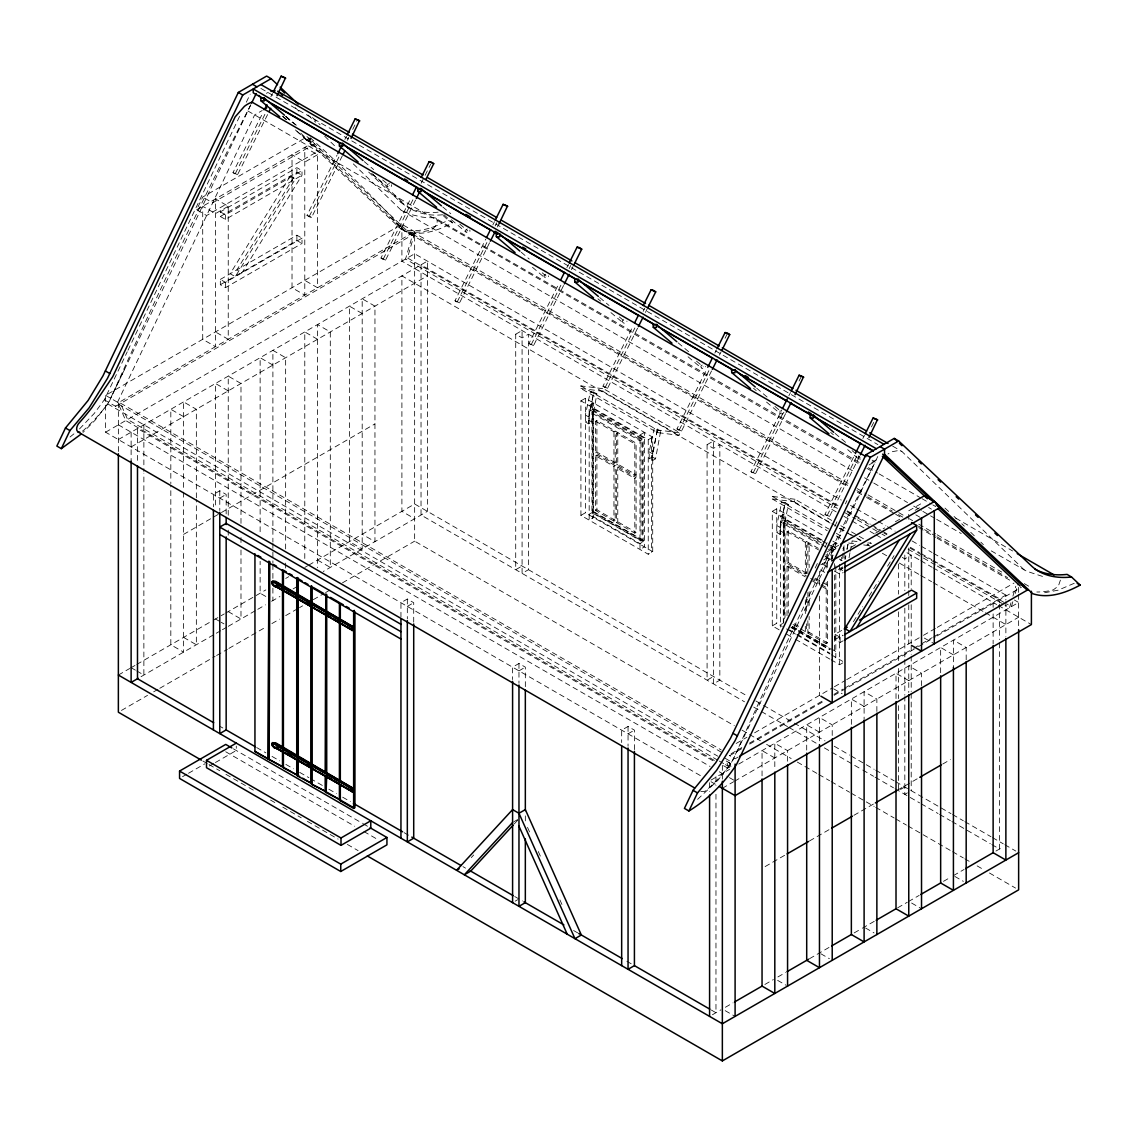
<?xml version="1.0" encoding="UTF-8"?>
<svg xmlns="http://www.w3.org/2000/svg" width="1137" height="1137" viewBox="0 0 1137 1137"><rect width="100%" height="100%" fill="white"/><g stroke="black" fill="none" stroke-linecap="round" stroke-linejoin="round"><path stroke-width="0.75" stroke-dasharray="5 3.75" d="M1060.409 580.112L1058.376 586.038L1053.288 589.89A129.774 74.928 -60 0 1 1036.816 592.007M588.582 423.817L585.384 421.969L588.582 420.136L593.727 392.137L590.359 391.711L585.384 415.019L588.582 416.867L588.582 423.817L591.766 421.969L596.911 393.97L593.727 392.137M649.184 458.808L652.368 456.96L657.513 428.962L654.145 428.535L649.184 451.844L649.184 458.808L652.368 460.641L655.552 458.808L660.711 430.809L657.513 428.962M779.954 534.305L776.756 532.457L779.954 530.624L785.098 502.625L781.73 502.199L776.756 525.507L779.954 527.355L779.954 534.305L783.137 532.457L788.282 504.458L785.098 502.625M845.26 559.205L845.857 555.922M847.065 549.327L848.287 542.747M849.055 557.755L849.95 552.824M850.263 551.175L852.082 541.297M588.582 416.867L593.557 393.544L590.359 391.711M652.368 460.641L652.368 453.691L657.342 430.369L654.145 428.535M779.954 527.355L784.914 504.032L781.73 502.199M840.911 560.669L841.622 557.343M843.043 550.678L845.161 540.686M844.805 559.177L845.516 555.851M846.937 549.185L848.358 542.534M783.933 412.248L782.654 413.882L780.352 413.754L766.537 402.072M848.074 483.353L414.678 233.128L412.788 234.222L405.539 259.023L837.4 508.353M414.678 233.128L407.43 257.943L839.277 507.273M1010.978 602.766L1009.528 607.741L1004.909 605.069M1012.911 596.158L1015.81 586.237M1012.854 601.686L1011.404 606.646L1006.799 603.989M1015.27 593.415L1018.169 583.494M580.879 388.47L602.667 391.242L603.662 388.783L679.983 432.856L678.988 435.315L657.214 432.543L580.879 388.47L580.879 385.884L603.662 388.783M795.033 499.271L772.25 496.372L772.25 498.958L794.038 501.73L795.033 499.271L831.673 520.419M815.215 568.003L817.475 563.185M825.021 547.167L827.295 542.349M834.842 526.332L837.102 521.513M845.416 503.89L846.923 500.678M79.547 428.905L94.215 413.456L104.32 399.84L127.23 351.83M127.998 350.239L138.686 327.826M139.453 326.234L241.016 113.387M246.359 102.188L250.183 94.186M304.787 138.131L310.842 143.845L320.819 149.601L206.621 215.533L196.658 209.776L202.713 197.056L304.787 138.131L314.75 143.887L212.69 202.827L202.713 197.056M250.836 104.76L108.797 402.427L94.968 420.363L82.987 432.444M104.32 399.84L115.576 406.335L254.645 114.894L262.206 110.531M697.606 799.339L718.087 780.11L731.915 762.174L877.764 456.52M82.39 431.179L83.712 430.17A129.774 74.928 -60 0 0 107.773 403.948L124.303 369.923M700.818 791.523L704.173 791.636L706.83 789.917A129.774 74.928 -60 0 0 730.892 763.694L736.037 753.064A3827.796 2209.987 -60 0 1 875.22 461.906L872.122 460.13M267.579 114.61L237.576 174.672L235.132 174.032L232.986 172.597L262.988 112.535M270.876 96.73L272.454 93.561M235.288 173.634L266.072 111.994M342.365 155.755L311.581 217.394L309.136 216.755L306.99 215.319L336.978 155.257M344.866 139.453L346.458 136.284M309.278 216.357L340.062 154.717M347.169 140.491L348.746 137.321M352.697 129.419L356.634 121.517M415.573 200.055L385.571 260.117L383.126 259.478L380.98 258.028L410.983 197.98M383.283 259.08L413.271 199.018M421.159 183.213L424.328 176.889M425.11 175.311L430.639 164.24M489.564 242.778L459.575 302.84L455.994 301.632L454.985 300.751L485.755 239.111M492.861 224.884L494.439 221.729M457.273 301.802L487.276 241.74M495.163 225.936L496.741 222.767M497.452 226.974L499.044 223.804M563.568 285.501L533.566 345.563L531.121 344.923L528.975 343.473L558.963 283.411M566.866 267.607L568.443 264.452M531.277 344.511L561.266 284.463M569.154 268.659L570.731 265.49M571.456 269.696L573.034 266.527M637.559 328.223L607.57 388.285L605.111 387.646L602.965 386.196L632.968 326.134M605.268 387.234L635.256 327.186M643.158 311.367L644.736 308.212M645.446 312.419L647.024 309.25M711.549 370.946L681.56 430.994L679.116 430.369L676.97 428.919L706.958 368.857M714.86 353.053L716.438 349.898M679.258 429.957L709.261 369.895M725.051 338.286L727.41 333.553M719.451 355.142L721.029 351.973M785.553 413.669L755.565 473.717L751.983 472.509L750.96 471.642L781.744 410.002M788.851 395.775L790.428 392.62M753.262 472.679L783.251 412.617M799.041 381.009L801.414 376.276M859.544 456.378L829.555 516.44L825.974 515.232L824.965 514.365L855.749 452.725M862.855 438.498L864.433 435.343M827.253 515.402L857.255 455.34M871.454 426.901L875.405 418.999M313.045 140.945L311.879 142.082L309.591 141.954L294.426 129.135M853.432 621.712L862.656 606.703M869.123 596.186L878.347 581.178M887.571 566.169L894.023 555.666M471.301 857.596L473.674 855.01M514.251 823.927L517.79 820.104M780.124 410.613L779.911 413.413M858.577 455.909L858.364 458.708L861.121 459.177M70.025 437.006L74.317 433.538M232.986 172.597L237.576 174.672M306.99 215.319L311.581 217.394M380.98 258.028L385.571 260.117M454.985 300.751L459.575 302.84M528.975 343.473L533.566 345.563M602.965 386.196L607.57 388.285M676.97 428.919L681.56 430.994M750.96 471.642L755.565 473.717M824.965 514.365L829.555 516.44M196.658 209.776L310.842 143.845M228.239 206.266L215.476 213.628L202.713 206.266L202.713 339.295L215.476 346.671L215.476 198.904L228.239 206.266L228.239 339.295L215.476 331.933M317.536 154.703L304.787 162.079L292.024 154.703L292.024 287.732L304.787 295.108L304.787 147.341L317.536 154.703L317.536 287.732L304.787 280.37M220.336 216.485L296.885 172.284L302.001 175.226L225.453 219.427L220.336 216.485L220.336 211.866L296.885 167.679L302.001 170.621L302.001 175.226L242.025 272.781L236.922 269.839L296.899 172.284L296.885 167.679M220.336 211.866L225.453 214.808L302.001 170.621M220.336 279.418L296.885 235.217L302.001 238.159L302.001 243.46L225.453 287.661L220.336 284.719L220.336 279.418L225.453 282.36L302.001 238.159M220.336 284.719L296.885 240.518L302.001 243.46M700.349 775.576L105.599 432.202L105.599 395.363L401.901 224.302L414.65 231.664L414.65 541.155L734.317 725.704M105.599 395.363L118.362 402.74L414.65 231.664M714.349 760.411L125.738 420.576L118.49 404.132L120.366 403.052L721.27 749.979M115.576 406.335L411.864 235.274L306.279 135.914M105.599 432.202L414.65 253.764L841.266 500.067M118.362 439.564L427.413 261.126L427.413 511.352L323.206 571.513M131.125 446.926L427.413 275.865M226.164 513.91L226.164 494.439L219.782 490.758L213.415 494.439L213.415 506.832M219.782 498.12L226.164 494.439M515.715 334.207L522.082 330.526L522.082 573.375L528.463 569.694L528.463 334.207L522.082 337.888L515.715 334.207L515.715 569.694L522.082 566.013M183.583 534.39L374.954 423.902M580.922 400.864L585.384 398.291L652.709 437.148L652.709 551.658L648.246 554.245L580.922 515.374L580.922 400.864L648.246 439.735L652.709 437.148M118.362 675.051L129.703 668.499M130.641 667.959L135.246 665.301M136.781 664.42L212.008 620.987M213.543 620.091L224.287 613.895M225.822 613.014L265.802 589.932M285.7 578.435L288.77 576.672M304.787 567.42L307.615 565.785M308.724 565.146L414.65 503.989L748.146 696.526M591.951 411.907L593.23 411.168L642.32 439.507L642.32 540.26L641.041 540.999L591.951 512.645L591.951 411.907L641.041 440.246L641.041 540.999M141.045 676.686L214.765 634.119M216.3 633.238L220.905 630.58M222.44 629.685L227.059 627.027M228.239 626.345L256.237 610.185M257.772 609.304L265.447 604.87M271.587 601.317L279.972 596.47M293.09 588.909L297.695 586.251M595.632 421.23L613.952 431.804L615.216 431.065L615.216 462.688L613.952 463.427L595.632 452.853L595.632 421.23L596.911 420.491L636.095 443.117L636.095 532.414L634.816 533.139L616.496 522.565L616.496 467.847L617.775 467.108L636.095 477.682L634.816 478.421L616.496 467.847M121.432 710.44L147.526 695.375M153.666 691.836L158.27 689.178M159.805 688.283L215.078 656.376M216.613 655.495L227.357 649.284M228.892 648.403L265.745 627.127M271.885 623.588L279.56 619.153M285.7 615.6L297.979 608.508M299.514 607.627L302.584 605.85M313.329 599.654L324.073 593.443M325.608 592.562L330.213 589.904M342.507 582.812L414.65 541.155M616.496 433.268L617.775 432.543L617.775 464.152L636.095 474.726L634.816 475.465L616.496 464.891L616.496 433.268L634.816 443.842L636.095 443.117M595.632 452.853L596.911 452.114L615.216 462.688M595.632 455.795L596.911 455.056L615.216 465.63L615.216 520.362L613.952 521.101L595.632 510.527L595.632 455.795L613.952 466.369L615.216 465.63M616.496 464.891L617.775 464.152M413.712 622.195L413.712 602.709L407.33 599.028L400.949 602.709L400.949 616.879M407.33 606.405L413.712 602.709M580.922 515.374L585.384 512.801L652.709 551.658M707.086 444.695L713.453 441.014L713.453 683.863L719.835 680.182L719.835 444.695L713.453 448.376L707.086 444.695L707.086 680.182L713.453 676.501M595.632 510.527L596.911 509.788L636.095 532.414M616.496 522.565L617.775 521.84L617.775 467.108M182.531 776.713L187.008 774.126M188.5 773.274L204.873 763.808M209.464 765.968L213.941 763.396M215.419 762.529L236.283 750.491L236.283 746.071M779.172 629.827L772.293 625.862L772.293 511.352L776.756 508.779L823.87 535.968M525.337 686.649L525.337 667.163L518.969 663.482L512.588 667.163L512.588 679.556M871.766 462.461L879.327 458.083M518.969 670.844L525.337 667.163M783.322 623.133L783.322 522.395L784.587 521.656L821.411 542.918M787.003 531.718L805.323 542.292L806.588 541.553L806.588 573.176L805.323 573.915L787.003 563.341L787.003 531.718L788.282 530.979L818.299 548.318M807.867 573.631L807.867 543.756L809.146 543.031L809.146 567.619M787.003 563.341L788.282 562.602L806.588 573.176M787.003 615.714L787.003 566.283L788.282 565.544L806.588 576.118M831.36 561.308L831.36 545.447L835.823 542.875L835.823 548.773L831.36 551.346L828.376 549.626M826.812 552.113L839.007 545.064M823.714 559.887L832.213 554.97L832.213 558.523M908.761 510.783L921.524 503.421M820.758 564.819L832.938 557.784M851.201 547.238L857.298 543.713M875.561 533.168L884.7 527.895M895.359 521.741L901.442 518.23M915.143 510.314L921.24 506.804M842.659 566.937L834.999 571.357L840.115 574.299L843.171 572.536M842.673 568.059L840.556 569.282L842.673 570.518M843.171 567.917L840.115 569.68L840.115 574.299M821.61 586.266L826.187 588.909L827.452 588.17L821.355 584.645M772.293 625.862L776.756 623.289L782.256 626.459M780.551 624.739L782.668 623.502M634.418 749.624L634.418 730.139L628.05 726.458L621.669 730.139L621.669 742.532M628.05 733.82L634.418 730.139M793.1 624.54L805.323 631.589L806.588 630.85L827.452 642.888L827.452 578.193M807.867 620.703L807.867 633.053L809.146 632.314L809.146 616.425M843.171 640.771L840.115 642.533L834.999 639.591L834.999 634.29L842.659 629.87M513.853 821.767L517.69 819.564M807.867 633.053L826.187 643.627L827.452 642.888M834.999 639.591L842.659 635.171M834.999 634.29L840.115 637.232L843.171 635.455M835.823 565.771L835.823 657.385L831.36 659.957L839.618 664.733L842.801 662.885M736.165 743.47L746.91 737.259M754.584 732.825L832.881 687.629M834.416 686.734L845.161 680.537M846.695 679.642L921.922 636.223M923.457 635.327L935.737 628.235M937.272 627.354L1014.033 583.039M731.077 753.76L741.821 747.563M749.496 743.129L823.188 700.577M833.933 694.38L843.142 689.065M844.692 688.169L912.229 649.17M913.764 648.289L919.904 644.75M921.439 643.855L932.198 637.658M933.733 636.763L1005.875 595.106L1005.875 600.023M729.741 755.608L742.02 748.516M749.695 744.081L824.922 700.648M834.132 695.332L917.033 647.465M918.568 646.583L935.453 636.834M936.987 635.953L1021.424 587.204M738.169 757.029L735.099 758.805L729.428 755.536M711.009 780.081L729.542 769.379M738.752 764.064L1018.638 602.468L1014.389 600.023M515.132 901.186L517.69 899.708M722.35 788.268L733.678 781.716M734.63 781.176L1018.638 617.206M765.116 866.593L786.548 854.214M809.501 840.954L830.095 829.072M853.901 815.328L874.623 803.362M897.661 790.059L918.213 778.205M942.701 764.064L950.361 759.644M904.825 786.989L898.443 790.67L898.443 705.679M907.383 792.873L904.825 794.351L904.825 696.683M712.416 1014.758L720.929 1009.841M725.392 1007.268L733.038 1002.848M764.888 984.471L773.387 979.554M777.879 976.967L785.553 972.533M809.53 958.69L830.095 946.823M854.185 932.908L861.277 928.815M862.343 928.204L874.623 921.112M897.661 907.809L907.354 902.209M908.406 901.598L919.165 895.402M943.497 881.346L950.589 877.252M953.417 875.618L964.105 869.45M995.955 851.059L1003.047 846.966M623.687 319.724C619.352 322.226 627.311 325.779 626.97 321.131M702.154 365.034C697.82 367.521 705.764 371.074 705.423 366.427M300.736 133.171L405.085 231.365C421.173 236.61 438.356 230.47 452.569 222.767L448.092 220.18C433.893 227.897 416.71 234.023 400.622 228.779L296.274 130.599M1074.209 583.295L1058.22 590.16L1043.325 592.988M467.335 228.963C461.579 231.124 471.201 235.601 469.851 230.044M545.803 274.259C540.43 275.978 548.574 281.01 548.503 275.822M438.115 212.178C424.556 213.6 409.732 210.771 399.556 201.135L368.587 172M442.591 214.765C430.426 216.073 417.705 213.784 407.458 206.877M311.012 138.33L308.951 139.197L309.136 141.613M389.479 183.64C382.771 184.762 392.407 190.888 391.384 184.734M593.557 393.544L596.911 393.97M580.879 385.884L657.214 429.942L679.983 432.856M657.342 430.369L660.711 430.809M784.914 504.032L788.282 504.458M852.082 540.885L859.089 541.78M867.858 542.889L871.354 543.344L868.313 541.582M848.586 543.031L856.957 544.097M863.665 544.95L870.359 545.803L867.304 544.04M859.146 462.375L434.448 217.664A176.022 101.634 -60 0 1 422.282 217.11L411.097 214.58L401.063 210.132L351.376 162.022M1042.515 576.416L1026.569 571.186L988.877 549.512M1024.181 569.893L901.868 451.446L898.301 450.565L892.573 451.631A27.842 16.074 -60 0 0 887.969 454.018M892.659 446.13L901.868 451.446M260.885 88.402L877.878 444.61M868.355 467.691L877.565 473.006M879.1 473.887L920.529 497.821M922.064 498.702L931.274 504.018M932.809 504.899L935.879 506.676M955.833 518.202L1012.626 550.976M247.866 110.985L858.065 463.271M866.92 468.387L870.985 470.732M399.556 201.135L411.921 209.45M928.616 507.514L931.445 509.149M401.063 210.132L855.351 472.423M864.561 477.739L872.235 482.173M873.77 483.054L907.539 502.554M913.679 506.093L921.354 510.527M922.889 511.408L929.028 514.947M930.563 515.843L935.168 518.5M936.703 519.382L961.248 533.566M915.853 514.876L920.103 517.335M1024.309 583.651L1031.401 587.744M857.284 488.668L866.508 493.998M868.043 494.879L897.249 511.735M898.784 512.631L908.008 517.96M909.543 518.842L912.613 520.618M918.767 524.171L935.666 533.921M937.201 534.816L1001.754 572.082M412.788 234.222L847.719 485.328M856.943 490.644L866.167 495.974M867.702 496.855L892.289 511.053M898.443 514.606L906.118 519.04M918.412 526.133L923.031 528.804M924.566 529.686L935.325 535.897M936.86 536.792L1007.553 577.596M389.579 216.769L406.122 231.664L848.145 486.863M857.341 492.179L865.015 496.613M866.55 497.494L894.179 513.441M895.714 514.336L900.319 516.994M918.739 527.625L935.623 537.375M937.158 538.256L1010.821 580.794M400.622 228.779L411.864 235.274M850.49 505.397L855.109 508.068M856.644 508.95L876.655 520.49M878.19 521.386L885.879 525.82M887.414 526.715L895.117 531.15M912.03 540.928L919.734 545.362M921.268 546.257L932.027 552.468M933.576 553.364L1008.718 596.74M837.969 505.524L421.031 264.822L421.031 515.033L744.508 701.785M847.193 510.854L870.274 524.185M871.809 525.067L881.033 530.396M882.582 531.292L887.187 533.949M910.268 547.267L919.506 552.596M921.041 553.492L931.814 559.702M933.349 560.598L999.508 598.787L999.508 602.34M846.966 511.707L856.189 517.037M857.724 517.918L868.483 524.129M874.623 527.682L882.312 532.116M883.847 532.997L886.917 534.774M909.97 548.091L922.263 555.183M923.812 556.078L1005.264 603.107M845.089 512.801L855.834 519.012M857.383 519.893L871.212 527.881M872.747 528.762L880.436 533.196M881.971 534.092L885.041 535.868M908.093 549.171L921.922 557.158M923.457 558.054L935.751 565.146M937.3 566.027L1003.374 604.188M836.192 511.877L401.901 261.126L401.901 224.302M843.896 516.312L850.49 520.135M852.039 521.016L864.347 528.122M870.047 531.42L874.666 534.077M876.201 534.973L882.809 538.782M906.971 552.738L919.734 560.1M920.814 560.726L932.027 567.207M933.122 567.832L996.652 604.514M998.187 605.396L1031.401 624.568M902.281 557.386L904.825 558.864L911.206 555.183L911.206 588.824M840.826 525.706L845.402 528.35M851.514 531.889L857.625 535.413M859.146 536.294L866.778 540.7M602.667 391.242L678.988 435.315M794.038 501.73L838.31 527.298M839.831 528.179L848.984 533.466M850.519 534.347L855.095 536.991M856.63 537.872L861.206 540.516M830.038 523.048L401.901 275.865L401.901 511.352L414.65 518.714M839.277 528.378L845.431 531.931M846.966 532.827L851.585 535.484M857.739 539.037L860.808 540.814M866.962 544.367L870.047 546.144M882.355 553.25L886.974 555.922M899.282 563.028L919.279 574.569M920.814 575.464L931.587 581.675M933.122 582.57L983.889 611.877M985.438 612.758L1005.875 624.568M772.25 496.372L828.745 528.975M836.377 533.381L842.474 536.906M772.25 498.958L827.21 530.681M836.377 535.968L840.954 538.611M832.838 541.155L841.323 546.058M772.293 511.352L822.392 540.274M831.36 545.447L836.86 548.631M820.886 540.146L785.013 519.438L780.551 522.011L819.407 544.438M822.378 540.999L826.855 543.585M828.347 544.452L835.823 548.773M592.363 409.675L643.172 439.024L643.172 541.738L592.363 512.403M783.734 520.163L821.099 541.738M830.067 546.911L834.544 549.512L834.544 553.051M830.621 548.233L833.691 549.995L833.691 555.297M783.322 522.395L820.147 543.657M821.681 544.538L832.412 550.734L832.412 557.812M839.305 559.063L842.147 560.712M649.184 451.844L652.368 453.691M807.867 543.756L818.555 549.924M825.092 556.391L830.792 559.674M588.582 420.136L591.766 421.969M652.368 456.96L655.552 458.808M779.954 530.624L783.137 532.457M822.293 563.98L827.963 567.249M820.459 569.921L824.737 572.38M362.191 313.514L349.429 306.151L349.429 541.638L362.191 549L362.191 298.789L374.954 306.151L374.954 541.638L362.191 534.276M924.353 638.084L934.287 643.812M953.417 654.855L940.654 647.493L940.654 674.056M815.243 578.164L821.355 581.689M822.875 582.57L827.452 585.214L826.187 585.953L826.187 582.442M813.978 578.904L820.075 582.428M810.667 578.477L819.834 583.764M787.003 566.283L805.323 576.857M812.443 580.979L820.075 585.384M317.536 339.295L304.787 331.933L304.787 560.342M908.761 680.637L896.013 673.275L896.013 699.838M794.379 623.801L798.956 626.444M792.489 626.473L829.854 648.047M831.346 648.9L835.823 651.487L834.544 652.226L834.544 570.76M642.32 540.26L593.23 511.906L593.23 411.168M792.262 626.828L796.866 629.486M798.401 630.367L830.621 648.971M791.21 627.212L797.193 630.665M798.686 631.518L830.067 649.639M790.997 627.567L797.122 631.106M798.657 631.987L829.342 649.71M789.519 629.912L795.488 633.366M796.98 634.233L829.868 653.207M786.506 628.917L795.474 634.091M796.966 634.958L829.854 653.931M831.346 654.798L842.702 661.35M786.52 634.076L793.996 638.397M795.488 639.25L829.868 659.105M272.894 365.076L260.131 357.714L260.131 534.774M833.634 688.823L842.147 693.741M864.106 706.418L851.357 699.056L851.357 725.619M228.239 390.858L215.476 383.496L215.476 507.429M819.464 732.2L806.702 724.837L806.702 751.401M755.835 700.96L761.989 704.514M763.524 705.409L792.716 722.265M794.266 723.146L824.993 740.898M834.217 746.213L849.581 755.096M851.116 755.977L874.168 769.294M875.717 770.175L894.151 780.821M895.686 781.716L951.015 813.651M952.55 814.533L963.309 820.758M964.844 821.639L990.981 836.718M992.516 837.614L1003.275 843.825M1004.81 844.706L1015.81 851.059M753.717 707.115L759.857 710.653M761.392 711.549L787.515 726.614M789.05 727.509L816.693 743.47M824.382 747.904L861.249 769.195M862.784 770.076L873.543 776.287M875.078 777.168L893.511 787.813M895.046 788.708L919.62 802.893M921.155 803.774L938.053 813.538M939.588 814.419L950.347 820.63M951.882 821.511L990.284 843.682M991.819 844.578L999.508 849.012L999.508 641.382M742.006 730.153L760.454 740.798M766.594 744.337L791.181 758.535M797.335 762.088L817.318 773.629M818.853 774.51L829.612 780.721M831.147 781.616L849.581 792.262M851.116 793.143L874.168 806.46M875.717 807.341L894.151 817.986M895.686 818.882L906.445 825.092M907.98 825.974L951.015 850.817M952.55 851.712L963.309 857.923M964.844 858.805L970.998 862.358M977.138 865.897L983.292 869.45M989.446 873.003L1015.568 888.082M183.583 416.639L170.82 409.277L170.82 483.637M774.809 757.981L762.046 750.619L762.046 777.168M954.838 876.428L963.337 881.346M118.49 404.132L722.464 752.836M725.136 758.265L731.915 762.174M107.759 403.933L717.731 756.148M726.273 761.023L730.878 763.68M717.774 760.212L127.614 419.482L120.366 403.052M719.309 761.094L723.914 763.751M725.449 764.647L731.603 768.2L727.652 759.232M723.573 765.727L729.727 769.28L726.429 761.804M712.885 760.71L137.492 428.521L137.492 464.01M118.362 424.826L710.042 766.437M719.266 771.767L728.021 776.813M729.428 777.637L735.099 780.906M711.009 781.716L718.087 785.809M317.536 560.058L330.298 567.42L330.298 331.933L317.536 324.571L317.536 567.704M911.604 903.034L921.524 908.761M865.527 927.991L874.04 932.908M265.802 596.47L260.131 593.201L260.131 561.337M228.239 611.621L240.987 618.983L240.987 549.924M820.871 953.772L829.385 958.69M215.476 618.983L219.725 621.442M221.146 622.252L223.975 623.886M183.583 637.402L196.346 644.764L196.346 499.569M777.637 980.378L786.15 985.282M131.125 667.689L135.374 670.134M136.795 670.958L143.873 675.051L143.873 473.205M725.179 1010.665L735.099 1016.393M219.782 726.245L222.866 728.021M256.649 747.535L265.873 752.85M272.013 756.403L279.702 760.838M285.842 764.377L293.517 768.811M299.671 772.364L308.88 777.68M310.415 778.575L322.709 785.667M328.849 789.206L336.538 793.64M342.678 797.193L350.367 801.628M404.132 832.668L410.272 836.221M462.958 866.636L465.545 868.128M514.734 896.524L522.409 900.959M573.588 930.507L577.71 932.894M626.871 961.262L631.476 963.934M711.35 1010.054L715.969 1012.712L715.969 792.66M233.412 748.842L362.376 823.287M363.144 823.742L368.516 826.841M225.737 751.77L354.687 826.229M363.911 831.545L377.726 839.518M202.883 761.023L207.502 763.68M209.037 764.561L219.796 770.772M225.936 774.325L247.454 786.747M248.989 787.643L255.143 791.181M270.507 800.064L276.661 803.603M282.8 807.156L301.248 817.801M307.388 821.355L338.13 839.106M347.353 844.421L358.112 850.632M435.542 217.807C440.062 221.488 434.618 228.85 430.17 230.143A129.774 74.928 -60 0 1 406.108 231.706M835.084 433.424L845.772 442.506M830.678 432.458L833.35 434.732M852.068 450.607L860.098 457.401M847.662 449.641L858.364 458.708M756.617 388.129L768.655 398.334M753.547 388.3L756.219 390.56M774.951 406.435L781.631 412.106M678.149 342.834L690.187 353.038M696.484 361.14L703.178 366.81M688.07 356.776L701.444 368.104M599.696 297.524L609.048 305.469M597.963 298.832L600.634 301.106M619.367 316.967L624.71 321.501M610.939 312.604L622.977 322.809M521.229 252.229L529.259 259.037M542.235 272.809L546.243 276.206M532.486 267.309L544.524 277.513M442.762 206.934L450.792 213.728M459.76 224.103L467.79 230.91M451.346 219.739L466.056 232.204M364.309 161.625L373.675 169.569M382.643 179.944L389.323 185.615M371.543 173.307L387.589 186.909M285.842 116.329L296.544 125.397M282.772 116.5L286.794 119.897M308.184 138.046L310.87 140.306M443.942 214.651L452.569 222.767M443.174 215.547L448.092 220.18M312.405 117.509L320.137 124.8M373.05 174.572L404.019 203.722M307.928 114.936L315.674 122.213M285.671 116.528L292.11 122.597M282.701 116.201L286.623 119.882M295.322 107.731L300.41 112.662M324.613 136.113L336.083 147.213M527.497 827.338L529.657 832.185M538.298 851.528L540.459 856.36M559.901 899.879L562.062 904.711M1018.638 587.388L1018.638 592.647M1018.638 594.409L1018.638 627.823M1005.875 601.658L1005.875 636.962M999.508 604.117L999.508 639.605M993.127 602.468L993.127 607.385M993.127 613.937L993.127 643.769M966.18 659.886L966.18 647.493L953.417 640.131L953.417 667.248M921.524 685.668L921.524 673.275L908.761 665.912L908.761 692.461M911.206 604.756L911.206 643.713M911.206 645.475L911.206 654.329M911.206 656.106L911.206 691.509M911.206 693.286L911.206 790.67M908.761 514.322L908.761 521.428M908.761 548.034L908.761 588.824M908.761 590.6L908.761 595.916M908.761 604.785L908.761 643.812M904.825 555.041L904.825 590.728M904.825 608.153L904.825 658.01M904.825 659.503L904.825 695.204M898.443 564.037L898.443 594.139M898.443 611.834L898.443 661.421M898.443 668.499L898.443 698.601M876.869 711.449L876.869 699.056L864.106 691.694L864.106 720.019M844.08 551.161L844.08 547.636L842.801 548.375L842.801 551.9M844.08 552.923L844.08 559.972M842.801 553.662L842.801 560.712M840.115 637.232L840.115 642.533M839.618 564.307L839.618 664.733M834.544 563.668L834.544 568.983M832.213 735.454L832.213 724.837L819.464 717.475L819.464 744.024M827.452 553.605L827.452 567.647M826.187 554.33L826.187 570.149M826.187 588.909L826.187 643.627M819.464 571.215L819.464 585.399M819.464 596.044L819.464 695.375M809.146 591.709L809.146 607.599M807.867 592.448L807.867 608.338M806.588 597.309L806.588 611.422M806.588 623.787L806.588 630.85M805.323 542.292L805.323 573.915M805.323 599.81L805.323 613.923M805.323 626.288L805.323 631.589M788.282 530.979L788.282 613.213M787.571 761.236L787.571 750.619L774.809 743.243L774.809 768.598M785.013 617.476L785.013 513.54L780.551 516.113L780.551 627.098M784.587 521.656L784.587 618.869M783.734 514.279L783.734 622.891M776.756 508.779L776.756 623.289M722.35 765.357L722.35 779.499M715.969 776.685L715.969 785.553M709.587 782.668L709.587 791.523M657.214 429.942L657.214 432.543M651.43 437.887L651.43 552.397M648.246 439.735L648.246 554.245M634.816 443.842L634.816 475.465M634.816 478.421L634.816 533.139M628.05 726.458L628.05 746.227M613.952 431.804L613.952 463.427M613.952 466.369L613.952 521.101M596.911 420.491L596.911 509.788M592.363 403.791L592.363 518.301M585.384 398.291L585.384 512.801M525.337 815.897L525.337 821.212M518.969 663.482L518.969 683.238M407.33 599.028L407.33 618.798M296.885 235.217L296.885 240.518M285.643 548.944L285.643 357.714L272.894 350.352L272.894 542.136M285.643 563.099L285.643 568.415M272.894 543.344L272.894 563.383M272.894 564.592L272.894 579.316M272.894 588.17L272.894 600.563M240.987 523.375L240.987 383.496L228.239 376.134L228.239 516.568M240.987 537.531L240.987 542.846M228.239 530.169L228.239 536.053M225.453 214.808L225.453 219.427M225.453 282.36L225.453 287.661M219.782 490.758L219.782 510.513M196.346 497.807L196.346 409.277L183.583 401.915L183.583 490.999M183.583 492.207L183.583 652.126L170.82 644.764L170.82 485.414M143.873 424.826L143.873 471.429M131.125 432.202L131.125 461.096M118.362 402.74L118.362 451.957M266.385 93.319A27.842 16.074 -60 0 1 267.934 92.523M286.154 116.813A3827.796 2209.987 -60 0 1 295.506 124.857M310.074 137.676A3827.796 2209.987 -60 0 1 400.977 226.988M944.961 508.083A3827.796 2209.987 -60 0 1 948.869 511.664M954.042 516.468A3827.796 2209.987 -60 0 1 956.629 518.884M961.774 523.731A3827.796 2209.987 -60 0 1 964.332 526.161M970.714 532.287A3827.796 2209.987 -60 0 1 974.523 535.982M980.847 542.164A3827.796 2209.987 -60 0 1 983.377 544.651M112.904 393.303A3827.796 2209.987 -60 0 1 250.566 105.172M869.066 464.976A27.842 16.074 -60 0 1 875.192 461.906M290.162 176.178L230.186 273.733L235.288 276.675L295.265 179.12L290.162 176.178M593.642 403.052L589.179 405.625L589.179 520.135L593.642 517.562L593.642 403.052M593.642 408.95L589.179 411.523L639.989 440.858L644.452 438.285L593.642 408.95M644.452 432.387L639.989 434.974L639.989 549.484L644.452 546.897L644.452 432.387M593.642 511.664L589.179 514.251L639.989 543.585L644.452 541.013L593.642 511.664"/><path stroke-width="1.5" d="M272.326 582.556L272.738 581.121L274.955 581.661L353.635 627.098L275.595 581.305L272.098 581.49L271.885 583.835L274.315 586.493L277.13 586.99L351.475 629.926M272.326 744.039L272.738 742.603L274.955 743.143L353.635 788.581L275.595 742.774L272.098 742.973L271.885 745.303L274.315 747.961L277.13 748.473L351.475 791.395M277.556 84.721L271.103 78.652L266.641 76.08L238.315 92.438L102.941 375.935L88.075 400.494L65.477 427.995L56.85 446.074L61.313 448.646L80.883 434.291M61.313 448.646L69.94 430.582L89.098 407.856L107.404 378.507L242.778 95.011L271.103 78.652M251.59 103.169L256.18 93.561M884.529 454.288L1032.68 593.699C1048.755 598.943 1065.938 592.803 1080.15 585.1L1071.523 576.985C1057.552 578.634 1042.132 576.033 1031.6 566.055L898.685 440.985L894.222 438.413L865.897 454.772L730.522 738.268L715.656 762.828L693.058 790.329L684.431 808.407L688.908 810.979C707.939 799.41 724.013 783.237 736.378 764.76L884.529 454.288L884.529 449.172L880.066 446.585M688.908 810.979L697.521 792.915L716.68 770.19L734.985 740.841L870.359 457.344L898.685 440.985M264.566 109.365L266.925 104.632M273.25 91.983L281.137 76.179L285.501 77.913L277.044 95.65M269.156 111.454L270.734 108.285M337.774 153.666L341.711 145.763M347.24 134.706L355.128 118.902L359.491 120.636L351.049 138.373M343.147 154.177L344.724 151.008M412.56 194.811L416.497 186.909M421.23 177.429L429.132 161.625L431.577 162.25L433.723 163.7L425.835 179.504M416.355 198.478L419.51 192.153M486.551 237.534L490.502 229.631M495.235 220.152L503.122 204.347L507.486 206.081L499.044 223.804M490.36 241.2L495.092 231.706M560.541 280.256L564.492 272.354M569.225 262.874L577.127 247.07L579.572 247.695L581.718 249.145L573.83 264.949M564.35 283.923L569.083 274.429M634.545 322.979L638.497 315.077M643.229 305.597L651.117 289.793L653.562 290.418L655.708 291.868L647.82 307.672M638.354 326.646L643.087 317.152M707.754 367.279L712.487 357.8M717.22 348.32L725.122 332.501L727.566 333.141L729.712 334.591L721.81 350.395M712.345 369.354L717.077 359.875M782.54 408.425L787.273 398.931M791.224 391.029L799.112 375.224L803.475 376.972L795.019 394.695M786.335 412.077L791.082 402.597M855.749 452.725L860.482 443.245M865.214 433.751L873.117 417.947L877.466 419.695L869.023 437.418M860.339 454.8L865.072 445.32M899.282 540.047L844.848 628.605L849.95 631.547L909.927 533.992M856.687 627.652L916.664 530.098L916.664 525.493L911.547 522.551M512.588 822.506L464.337 874.808L470.718 871.113L513.085 825.206M285.614 78.325L281.137 76.179M359.733 120.977L355.128 118.902M433.723 163.7L429.132 161.625M507.713 206.422L503.122 204.347M581.718 249.145L577.17 247.212M655.708 291.868L651.117 289.793M729.712 334.591L725.15 332.644M803.703 377.313L799.112 375.224M877.707 420.036L873.145 418.089M271.885 582.258L274.955 582.03L352.541 627.567L352.541 630.168L276.348 586.919L283.028 590.032M271.885 743.726L274.955 743.513L352.541 789.05L352.541 791.65L276.348 748.388L283.028 751.514M263.727 109.664L266.74 107.916M268.9 561.081L268.261 759.132L268.9 562.843M272.454 581.917L276.973 583.949M277.13 586.99L277.769 586.621L275.595 586.123M311.595 767.518L311.595 783.407L297.624 776.088L298.264 578.037L298.264 595.689M138.202 678.32L131.125 682.413L131.125 461.096M325.822 593.94L325.182 772.577M276.348 584.319L352.541 627.567M353.635 630.438L352.996 630.808L352.996 627.468M370.051 827.722L386.935 837.472L386.935 844.848L340.759 871.496L179.561 778.433L179.561 771.071L225.737 744.408L231.877 747.947M206.493 760.326L341.001 837.983L370.79 820.786L370.79 828.162L341.001 845.359L206.493 767.688L206.493 760.326L236.283 743.129M254.944 553.762L254.944 751.443L292.024 772.108M272.454 743.399L276.973 745.417M277.13 748.473L277.769 748.103L273.946 746.867M269.171 561.976L269.171 759.658L269.81 561.607M269.171 759.658L283.127 766.978L283.127 751.088M286.353 571.897L283.397 570.191L283.397 767.873L284.037 767.503M283.397 767.873L297.368 775.192L297.368 598.687M297.624 776.088L298.264 759.829M311.851 768.413L311.851 784.303L321.373 789.064M311.851 784.303L325.822 791.622L325.822 775.732M326.077 776.628L326.077 792.517L326.717 776.258M276.348 745.787L352.541 789.05M353.635 791.906L352.996 792.276L352.996 788.95M326.077 792.517L340.048 799.837M340.318 784.843L340.318 800.732L340.944 800.363M340.318 800.732L353.635 808.421L354.915 807.682L354.915 611.763M840.527 544.197L924.31 495.817L934.287 501.573L940.342 507.287L827.679 572.323M832.213 560.498L934.287 501.573M844.706 567.036L916.664 525.493M844.706 571.641L916.664 530.098M179.561 771.071L340.759 864.134L386.935 837.472M518.969 813.282L525.337 809.601L581.348 934.998L574.967 938.679L518.969 813.282L512.588 809.601L456.577 870.317L459.121 868.839M844.194 628.974L847.25 627.212M859.501 620.134L911.547 590.089L916.664 593.031L916.664 598.332L844.706 639.875M844.706 634.574L916.664 593.031M739.704 756.148L1028.331 589.52M787.088 853.901L808.592 841.494M831.63 828.191L852.38 816.21M875.334 802.949L896.78 790.57M919.734 777.324L941.166 764.945M734.559 1001.967L762.046 986.106L774.809 993.468L774.809 772.151M787.088 971.638L808.592 959.23M831.63 945.927L851.585 934.401M876.158 920.217L896.127 908.69M920.7 894.506L940.654 882.98L953.417 890.342L953.417 667.248M965.64 868.569L993.127 852.693L1005.875 860.055L1005.875 638.738M1018.638 852.693L722.35 1023.755L118.362 675.051M367.336 855.962L722.35 1060.92L1018.638 889.859L1018.638 629.6M270.961 91.372L275.182 90.818M276.973 586.55L273.946 585.399M79.775 432.216C74.516 432.131 76.875 424.854 79.434 422.623A176.022 101.634 -60 0 0 91.6 408.027L112.819 376.546L235.132 116.884L244.427 106.324A27.842 16.074 -60 0 1 252.073 102.145L865.996 456.591M276.135 586.976L272.766 584.532L271.857 582.286M275.595 747.606L276.774 748.075M276.135 748.444L273.775 747.108L271.857 743.769M277.655 91.244L349.357 132.446M1035.054 569.211C1044.761 574.512 1056.202 575.592 1067.06 574.398L1071.523 576.985M352.427 134.223L423.021 174.984M427.626 177.642L496.698 217.522M501.289 220.18L571.897 260.941M574.967 262.704L645.56 303.465M648.63 305.242L719.238 346.003M722.308 347.78L792.901 388.541M795.971 390.304L866.579 431.065M869.649 432.842L888.054 443.473M260.885 84.55L884.017 444.311M252.471 84.252L256.934 86.838M876.357 448.731L253.238 88.97L253.238 92.822L497.267 233.71M404.53 178.935L407.6 180.712M465.928 214.381L470.533 217.039M495.092 231.223L498.162 233M522.707 247.17L525.777 248.946M745.261 375.651L748.331 377.427M808.18 411.992L811.249 413.754M500.337 235.473L655.353 324.969M658.422 326.745L733.621 370.165M736.691 371.941L873.287 450.806M272.795 104.419L340.361 143.418M346.501 146.971L417.123 187.747M426.347 193.063L490.829 230.299M493.899 232.062L496.968 233.838M504.643 238.273L564.52 272.837M567.605 274.614L575.279 279.048M584.489 284.364L638.227 315.39M642.831 318.047L653.576 324.258M661.251 328.692L711.933 357.942M715.002 359.718L733.422 370.349M739.562 373.902L787.159 401.375M790.229 403.152L811.733 415.559M816.338 418.217L860.865 443.927M863.935 445.704L873.145 451.019M889.134 460.258L882.355 456.335L927.422 498.745M238.315 92.438L242.778 95.011M865.897 454.772L870.359 457.344M1077.18 583.38L1080.15 585.1M936.078 504.814L940.342 507.287M1017.217 553.634L1054.056 574.91M911.604 645.446L921.524 651.174L921.524 518.145M820.871 696.185L832.213 702.737L832.213 569.708M105.4 370.975L109.863 373.547M732.981 733.308L737.444 735.881M719.508 786.633L735.099 795.63L1031.401 624.568L1031.401 591.254M77.686 431.762L694.679 787.969M65.477 427.995L69.94 430.582M693.058 790.329L697.521 792.915M401.19 624.44L226.164 523.39L219.782 527.071L400.949 631.675M257.9 555.467L260.87 557.173M273.619 564.535L276.575 566.24M289.324 573.602L292.28 575.308M297.624 578.406L302.072 580.964M305.029 582.67L307.985 584.39M313.329 587.474L323.704 593.457M330.526 597.394L339.409 602.525L339.409 800.206M343.275 604.756L340.318 603.051L340.318 781.318M346.231 606.462L349.201 608.167M219.782 534.447L400.949 639.037M306.592 603.278L311.154 605.907M327.84 615.543L330.881 617.292M333.908 619.04L336.95 620.802M347.567 626.928L350.608 628.676M286.041 591.78L295.108 597.01M298.136 598.758L308.71 604.87M311.737 606.618L314.764 608.366M317.777 610.1L352.541 630.168M288.386 754.229L291.427 755.991M306.592 764.746L311.154 767.376M327.84 777.012L330.881 778.76M333.908 780.522L336.95 782.27M347.567 788.41L350.608 790.158M286.041 753.262L295.108 758.493M298.136 760.241L308.71 766.338M311.737 768.086L314.764 769.834M317.777 771.582L352.541 791.65M213.685 722.72L137.492 678.732L137.492 465.786M225.936 729.798L255.114 746.639M353.436 803.404L402.583 831.787M411.807 837.102L460.968 865.484M470.178 870.8L513.199 895.643M523.944 901.854L563.881 924.907M578.761 933.491L622.266 958.605M634.545 965.697L709.815 1009.159M292.92 772.634L299.614 776.5M302.655 778.248L311.765 783.507M322.382 789.646L352.797 807.199M254.944 751.443L268.261 759.132M201.348 760.127L118.362 712.217L118.362 453.734M833.734 432.302L813.225 414.948L810.041 415.488L810.212 417.89L828.944 433.765M810.212 417.89L813.467 418.089L813.68 415.289M755.281 386.992L734.772 369.653L731.574 370.179L731.759 372.595L750.477 388.47M731.759 372.595L734.999 372.78L735.213 369.994M676.813 341.697L656.305 324.343L653.107 324.884L653.292 327.3L672.024 343.161M653.292 327.3L656.546 327.484L656.76 324.685M598.36 296.402L577.838 279.048L574.654 279.588L574.839 281.99L593.557 297.866M574.839 281.99L578.079 282.189L578.292 279.389M519.893 251.092L499.385 233.753L496.187 234.293L496.372 236.695L515.089 252.57M496.372 236.695L499.612 236.88L499.825 234.094M441.426 205.797L420.917 188.444L417.72 188.984L417.904 191.4L436.636 207.261M417.904 191.4L421.159 191.584L421.372 188.785M362.973 160.502L342.45 143.148L339.267 143.688L339.451 146.09L358.169 161.966M339.451 146.09L342.692 146.289L342.905 143.489M284.506 115.192L263.997 97.853L260.799 98.393L260.984 100.795L279.716 116.67M260.984 100.795L264.239 100.98L264.452 98.194M894.222 438.413L896.809 440.843M899.381 443.259L901.968 445.69M918.739 461.48L921.325 463.91M938.096 479.686L940.683 482.116M956.16 496.698L958.747 499.115M975.518 514.905L978.104 517.335M994.875 533.111L997.462 535.541M882.639 454.146L932.923 501.46M938.025 506.263L1026.924 589.904M937.727 508.438L1020.145 585.981M280.143 87.151L298.207 104.149M280.839 89.439L284.705 93.078M258.909 95.437L261.496 97.867M278.75 91.699L282.573 95.394M272.525 583.466L273.093 584.461M272.525 744.934L273.093 745.943M518.969 826.187L567.207 934.188M993.127 645.532L993.127 852.693M966.18 661.663L966.18 882.98M940.654 675.819L940.654 882.98M934.287 510.783L934.287 643.812M921.524 687.444L921.524 908.761M908.761 694.806L908.761 916.124L896.013 908.761L896.013 701.6M876.869 713.226L876.869 934.543M864.106 720.588L864.106 941.905L851.357 934.543L851.357 727.382M844.976 562.346L844.976 695.375M832.213 738.993L832.213 960.324M819.464 744.593L819.464 967.686L806.702 960.324L806.702 753.163M787.571 764.775L787.571 986.106M762.046 778.944L762.046 986.106M735.099 764.064L735.099 1016.393M722.35 781.261L722.35 1060.92M709.587 795.076L709.587 1016.393M634.418 751.386L634.418 965.626L628.05 969.321L628.05 747.99M621.669 746.085L621.669 965.626M525.337 690.187L525.337 810.582M525.337 838.907L525.337 902.65L518.969 906.331L518.969 685.014M512.588 681.333L512.588 902.65M413.712 623.957L413.712 838.196L407.33 841.892L407.33 620.56M400.949 618.656L400.949 838.196M354.275 610.37L354.275 808.052M353.635 610.74L353.635 808.421M351.901 627.937L351.901 630.538M351.901 789.419L351.901 792.02M341.001 837.983L341.001 845.359M340.759 864.134L340.759 871.496M326.717 594.466L326.717 772.734M326.077 594.836L326.077 773.103M325.822 595.703L325.822 611.592M325.822 615.117L325.822 772.208M325.182 776.102L325.182 791.992M311.851 586.621L311.851 764.888M311.595 585.726L311.595 603.377M311.595 606.902L311.595 763.993M310.955 586.095L310.955 783.777M298.264 599.213L298.264 756.304M297.368 577.511L297.368 595.163M296.729 577.88L296.729 756.148M296.729 759.672L296.729 775.562M283.127 571.058L283.127 747.563M282.502 569.665L282.502 747.933M282.502 751.458L282.502 767.347M226.164 517.463L226.164 524.541M226.164 536.934L226.164 729.926L219.782 733.607L219.782 512.29M213.415 510.371L213.415 729.926M884.899 456.321A3827.796 2209.987 -60 0 1 890.356 460.769M1021.921 584.404A3827.796 2209.987 -60 0 1 1024.096 586.749"/></g></svg>
